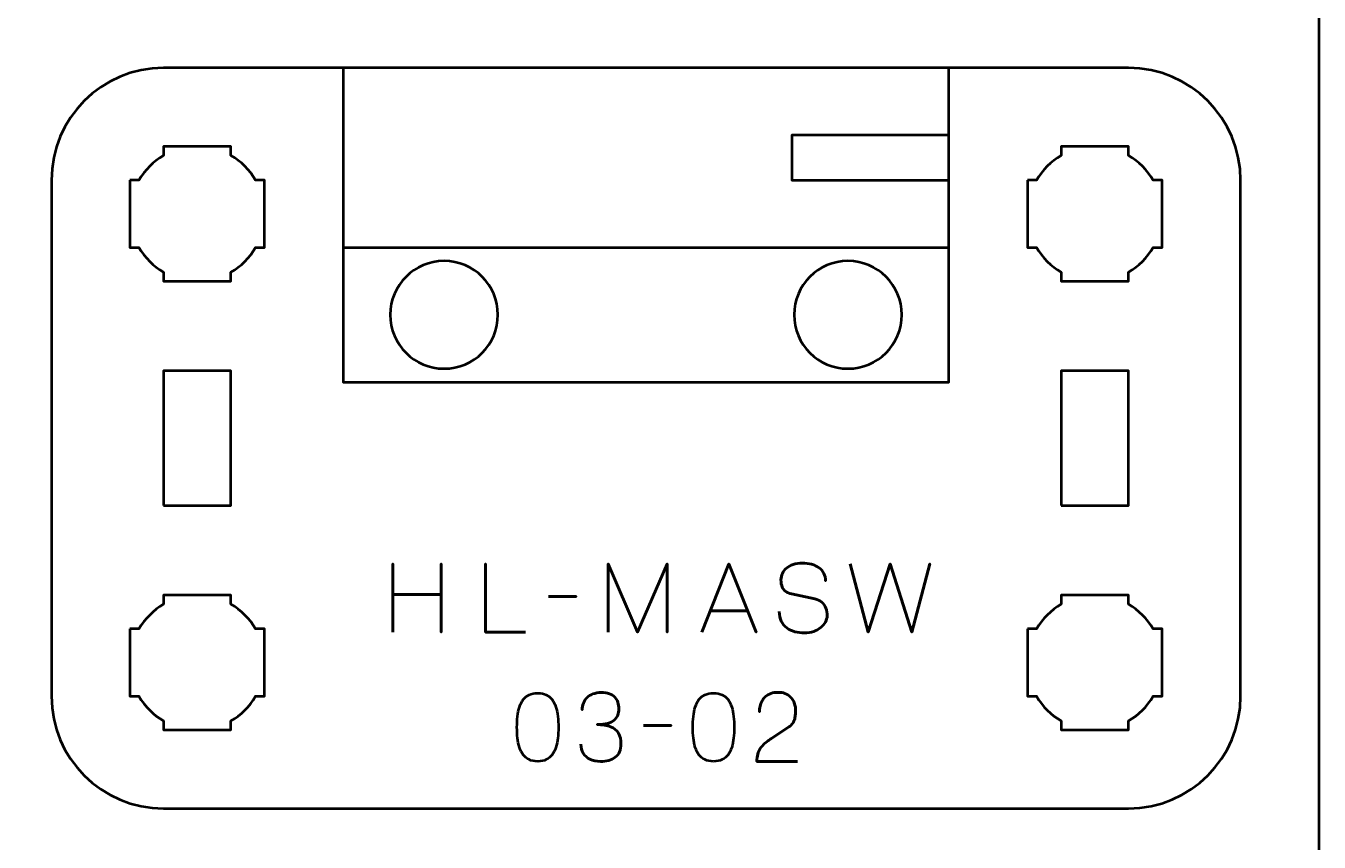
# Model space of a CAD drawing. Header units: centimetres. Extents: x -21 to 0, y -29.7 to 0.
# Drawn here: x -5.76 to 0, y -20.65 to -17.01 of the extents above; entities that cross this region are included whole.
import ezdxf

# ---------------------------------------------------------------- set-up
doc = ezdxf.new("R2010")
doc.units = ezdxf.units.CM
doc.header["$MEASUREMENT"] = 0
doc.layers.add('Layer 1', color=7, linetype='Continuous')

msp = doc.modelspace()

# ---------------------------------------------------------------- linework, layer by layer
at = {"layer": 'Layer 1', "lineweight": 53}
for points in [[(-5.15, -19.15), (-4.85, -19.15), (-4.85, -18.55), (-5.15, -18.55), (-5.15, -19.15)], [(-1.15, -19.15), (-0.85, -19.15), (-0.85, -18.55), (-1.15, -18.55), (-1.15, -19.15)]]:
    msp.add_lwpolyline(points, close=True, dxfattribs=at)
at = {"layer": 'Layer 1', "color": 1, "lineweight": 53}
msp.add_open_spline([(-21.00003, -29.19995), (-21.00003, -29.19995), (-21.00003, -2.89992), (-21.00003, -2.89992), (-21.00003, -2.89992), (-21.00003, -2.81709), (-20.93286, -2.74992), (-20.85003, -2.74992), (-20.85003, -2.74992), (-20.7672, -2.74992), (-20.70003, -2.68275), (-20.70003, -2.59992), (-20.70003, -2.59992), (-20.70003, -2.51709), (-20.7672, -2.44992), (-20.85003, -2.44992), (-20.85003, -2.44992), (-20.93286, -2.44992), (-21.00003, -2.38275), (-21.00003, -2.29992), (-21.00003, -2.29992), (-21.00003, -2.21709), (-20.93286, -2.14992), (-20.85003, -2.14992), (-20.85003, -2.14992), (-20.7672, -2.14992), (-20.70003, -2.08275), (-20.70003, -1.99992), (-20.70003, -1.99992), (-20.70003, -1.91709), (-20.7672, -1.84992), (-20.85003, -1.84992), (-20.85003, -1.84992), (-20.93286, -1.84992), (-21.00003, -1.78275), (-21.00003, -1.69992), (-21.00003, -1.69992), (-21.00003, -1.61709), (-20.93286, -1.54992), (-20.85003, -1.54992), (-20.85003, -1.54992), (-20.7672, -1.54992), (-20.70003, -1.48275), (-20.70003, -1.39992), (-20.70003, -1.39992), (-20.70003, -1.31709), (-20.7672, -1.24992), (-20.85003, -1.24992), (-20.85003, -1.24992), (-20.93286, -1.24992), (-21.00003, -1.18275), (-21.00003, -1.09992), (-21.00003, -1.09992), (-21.00003, -1.09992), (-21.00003, -0.49992), (-21.00003, -0.49992), (-21.00003, -0.49992), (-21.00003, -0.22295), (-20.77694, 0.00004), (-20.49994, 0.00004), (-20.49994, 0.00004), (-20.49994, 0.00004), (-0.50008, 0.00004), (-0.50008, 0.00004), (-0.50008, 0.00004), (-0.22294, 0.00004), (0.00002, -0.22295), (0.00002, -0.49992), (0.00002, -0.49992), (0.00002, -0.49992), (0.00002, -29.19995), (0.00002, -29.19995), (0.00002, -29.19995), (0.00002, -29.47695), (-0.22294, -29.70004), (-0.50008, -29.70004), (-0.50008, -29.70004), (-0.50008, -29.70004), (-20.49994, -29.70004), (-20.49994, -29.70004), (-20.49994, -29.70004), (-20.77694, -29.70004), (-21.00003, -29.47695), (-21.00003, -29.19995)], degree=3, knots=[0, 0, 0, 0, 0.047619, 0.047619, 0.047619, 0.047619, 0.0952381, 0.0952381, 0.0952381, 0.0952381, 0.1428571, 0.1428571, 0.1428571, 0.1428571, 0.1904762, 0.1904762, 0.1904762, 0.1904762, 0.2380952, 0.2380952, 0.2380952, 0.2380952, 0.2857143, 0.2857143, 0.2857143, 0.2857143, 0.3333333, 0.3333333, 0.3333333, 0.3333333, 0.3809524, 0.3809524, 0.3809524, 0.3809524, 0.4285714, 0.4285714, 0.4285714, 0.4285714, 0.4761905, 0.4761905, 0.4761905, 0.4761905, 0.5238095, 0.5238095, 0.5238095, 0.5238095, 0.5714286, 0.5714286, 0.5714286, 0.5714286, 0.6190476, 0.6190476, 0.6190476, 0.6190476, 0.6666667, 0.6666667, 0.6666667, 0.6666667, 0.7142857, 0.7142857, 0.7142857, 0.7142857, 0.7619048, 0.7619048, 0.7619048, 0.7619048, 0.8095238, 0.8095238, 0.8095238, 0.8095238, 0.8571429, 0.8571429, 0.8571429, 0.8571429, 0.9047619, 0.9047619, 0.9047619, 0.9047619, 0.952381, 0.952381, 0.952381, 0.952381, 1, 1, 1, 1], dxfattribs=at)
at = {"layer": 'Layer 1', "color": 3, "lineweight": 53}
msp.add_open_spline([(-5.65, -20), (-5.65, -20), (-5.65, -17.7), (-5.65, -17.7), (-5.65, -17.7), (-5.65, -17.42391), (-5.42609, -17.2), (-5.15, -17.2), (-5.15, -17.2), (-5.15, -17.2), (-0.85, -17.2), (-0.85, -17.2), (-0.85, -17.2), (-0.57391, -17.2), (-0.35, -17.42391), (-0.35, -17.7), (-0.35, -17.7), (-0.35, -17.7), (-0.35, -20), (-0.35, -20), (-0.35, -20), (-0.35, -20.27609), (-0.57391, -20.5), (-0.85, -20.5), (-0.85, -20.5), (-0.85, -20.5), (-5.15, -20.5), (-5.15, -20.5), (-5.15, -20.5), (-5.42609, -20.5), (-5.65, -20.27609), (-5.65, -20)], degree=3, knots=[0, 0, 0, 0, 0.125, 0.125, 0.125, 0.125, 0.25, 0.25, 0.25, 0.25, 0.375, 0.375, 0.375, 0.375, 0.5, 0.5, 0.5, 0.5, 0.625, 0.625, 0.625, 0.625, 0.75, 0.75, 0.75, 0.75, 0.875, 0.875, 0.875, 0.875, 1, 1, 1, 1], dxfattribs=at)
at = {"layer": 'Layer 1', "color": 5, "lineweight": 53}
for points, knots in [([(-1.65, -17.2), (-1.65, -17.2), (-1.65, -18.6), (-1.65, -18.6), (-1.65, -18.6), (-1.65, -18.6), (-4.35, -18.6), (-4.35, -18.6), (-4.35, -18.6), (-4.35, -18.6), (-4.35, -17.2), (-4.35, -17.2), (-4.35, -17.2), (-4.35, -17.2), (-1.65, -17.2), (-1.65, -17.2)], [0, 0, 0, 0, 0.25, 0.25, 0.25, 0.25, 0.5, 0.5, 0.5, 0.5, 0.75, 0.75, 0.75, 0.75, 1, 1, 1, 1]), ([(-1.65, -17.2), (-1.65, -17.2), (-1.65, -18), (-1.65, -18), (-1.65, -18), (-1.65, -18), (-4.35, -18), (-4.35, -18), (-4.35, -18), (-4.35, -18), (-4.35, -17.2), (-4.35, -17.2), (-4.35, -17.2), (-4.35, -17.2), (-1.65, -17.2), (-1.65, -17.2)], [0, 0, 0, 0, 0.25, 0.25, 0.25, 0.25, 0.5, 0.5, 0.5, 0.5, 0.75, 0.75, 0.75, 0.75, 1, 1, 1, 1]), ([(-1.65, -17.5), (-1.65, -17.5), (-1.65, -17.7), (-1.65, -17.7), (-1.65, -17.7), (-1.65, -17.7), (-2.35, -17.7), (-2.35, -17.7), (-2.35, -17.7), (-2.35, -17.7), (-2.35, -17.5), (-2.35, -17.5), (-2.35, -17.5), (-2.35, -17.5), (-1.65, -17.5), (-1.65, -17.5)], [0, 0, 0, 0, 0.25, 0.25, 0.25, 0.25, 0.5, 0.5, 0.5, 0.5, 0.75, 0.75, 0.75, 0.75, 1, 1, 1, 1]), ([(-4.12817, -19.71494), (-4.12817, -19.71494), (-4.12817, -19.54603), (-4.12817, -19.54603), (-4.12817, -19.54603), (-4.12817, -19.54603), (-3.9127, -19.54603), (-3.9127, -19.54603), (-3.9127, -19.54603), (-3.9127, -19.54603), (-3.9127, -19.71494), (-3.9127, -19.71494), (-3.9127, -19.71494), (-3.9127, -19.71494), (-3.9127, -19.41014), (-3.9127, -19.41014), (-3.9127, -19.41014), (-3.9127, -19.41014), (-3.9127, -19.54603), (-3.9127, -19.54603), (-3.9127, -19.54603), (-3.9127, -19.54603), (-4.12817, -19.54603), (-4.12817, -19.54603), (-4.12817, -19.54603), (-4.12817, -19.54603), (-4.12817, -19.41014), (-4.12817, -19.41014), (-4.12817, -19.41014), (-4.12817, -19.41014), (-4.12817, -19.71494), (-4.12817, -19.71494)], [0, 0, 0, 0, 0.125, 0.125, 0.125, 0.125, 0.25, 0.25, 0.25, 0.25, 0.375, 0.375, 0.375, 0.375, 0.5, 0.5, 0.5, 0.5, 0.625, 0.625, 0.625, 0.625, 0.75, 0.75, 0.75, 0.75, 0.875, 0.875, 0.875, 0.875, 1, 1, 1, 1]), ([(-3.53678, -19.71494), (-3.53678, -19.71494), (-3.715, -19.71494), (-3.715, -19.71494), (-3.715, -19.71494), (-3.715, -19.71494), (-3.715, -19.40972), (-3.715, -19.40972), (-3.715, -19.40972), (-3.715, -19.40972), (-3.715, -19.71494), (-3.715, -19.71494), (-3.715, -19.71494), (-3.715, -19.71494), (-3.53678, -19.71494), (-3.53678, -19.71494)], [0, 0, 0, 0, 0.25, 0.25, 0.25, 0.25, 0.5, 0.5, 0.5, 0.5, 0.75, 0.75, 0.75, 0.75, 1, 1, 1, 1]), ([(-3.16891, -19.71494), (-3.16891, -19.71494), (-3.16891, -19.40972), (-3.16891, -19.40972), (-3.16891, -19.40972), (-3.16891, -19.40972), (-3.03768, -19.71494), (-3.03768, -19.71494), (-3.03768, -19.71494), (-3.03768, -19.71494), (-2.90602, -19.40972), (-2.90602, -19.40972), (-2.90602, -19.40972), (-2.90602, -19.40972), (-2.90602, -19.71494), (-2.90602, -19.71494), (-2.90602, -19.71494), (-2.90602, -19.71494), (-2.90602, -19.40972), (-2.90602, -19.40972), (-2.90602, -19.40972), (-2.90602, -19.40972), (-3.03768, -19.71494), (-3.03768, -19.71494), (-3.03768, -19.71494), (-3.03768, -19.71494), (-3.16891, -19.40972), (-3.16891, -19.40972), (-3.16891, -19.40972), (-3.16891, -19.40972), (-3.16891, -19.71494), (-3.16891, -19.71494)], [0, 0, 0, 0, 0.125, 0.125, 0.125, 0.125, 0.25, 0.25, 0.25, 0.25, 0.375, 0.375, 0.375, 0.375, 0.5, 0.5, 0.5, 0.5, 0.625, 0.625, 0.625, 0.625, 0.75, 0.75, 0.75, 0.75, 0.875, 0.875, 0.875, 0.875, 1, 1, 1, 1]), ([(-2.75193, -19.71494), (-2.75193, -19.71494), (-2.63086, -19.40972), (-2.63086, -19.40972), (-2.63086, -19.40972), (-2.63086, -19.40972), (-2.50936, -19.71494), (-2.50936, -19.71494), (-2.50936, -19.71494), (-2.50936, -19.71494), (-2.63086, -19.40972), (-2.63086, -19.40972), (-2.63086, -19.40972), (-2.63086, -19.40972), (-2.75193, -19.71494), (-2.75193, -19.71494)], [0, 0, 0, 0, 0.25, 0.25, 0.25, 0.25, 0.5, 0.5, 0.5, 0.5, 0.75, 0.75, 0.75, 0.75, 1, 1, 1, 1]), ([(-2.40607, -19.62265), (-2.40593, -19.63952), (-2.40297, -19.65398), (-2.39704, -19.66605), (-2.39704, -19.66605), (-2.39118, -19.67804), (-2.383, -19.68785), (-2.3727, -19.69547), (-2.3727, -19.69547), (-2.36233, -19.70302), (-2.3504, -19.70859), (-2.33693, -19.71219), (-2.33693, -19.71219), (-2.32352, -19.71572), (-2.30913, -19.71748), (-2.29389, -19.71748), (-2.29389, -19.71748), (-2.27851, -19.71741), (-2.26468, -19.71515), (-2.25233, -19.71085), (-2.25233, -19.71085), (-2.24005, -19.70654), (-2.22954, -19.70076), (-2.22072, -19.69349), (-2.22072, -19.69349), (-2.21197, -19.68622), (-2.2052, -19.67811), (-2.2004, -19.66908), (-2.2004, -19.66908), (-2.1956, -19.66005), (-2.19306, -19.65081), (-2.19271, -19.64128), (-2.19271, -19.64128), (-2.19229, -19.62879), (-2.19412, -19.61736), (-2.19814, -19.60706), (-2.19814, -19.60706), (-2.20217, -19.59676), (-2.20838, -19.58815), (-2.21677, -19.5811), (-2.21677, -19.5811), (-2.2251, -19.57404), (-2.23561, -19.5691), (-2.24817, -19.56635), (-2.24817, -19.56635), (-2.24817, -19.56635), (-2.35188, -19.54391), (-2.35188, -19.54391), (-2.35188, -19.54391), (-2.36162, -19.54187), (-2.37002, -19.53841), (-2.37693, -19.53361), (-2.37693, -19.53361), (-2.38385, -19.52875), (-2.38921, -19.52204), (-2.39288, -19.51343), (-2.39288, -19.51343), (-2.39655, -19.5049), (-2.39845, -19.49403), (-2.39845, -19.48084), (-2.39845, -19.48084), (-2.39845, -19.47082), (-2.3964, -19.46137), (-2.39224, -19.45248), (-2.39224, -19.45248), (-2.38815, -19.44359), (-2.38208, -19.43575), (-2.37411, -19.42884), (-2.37411, -19.42884), (-2.36614, -19.422), (-2.35626, -19.41663), (-2.34455, -19.41275), (-2.34455, -19.41275), (-2.33276, -19.4088), (-2.31929, -19.40683), (-2.30405, -19.40676), (-2.30405, -19.40676), (-2.28874, -19.40676), (-2.2747, -19.40852), (-2.26186, -19.41205), (-2.26186, -19.41205), (-2.24909, -19.41558), (-2.23801, -19.42066), (-2.2287, -19.42743), (-2.2287, -19.42743), (-2.21938, -19.4342), (-2.21219, -19.44253), (-2.20725, -19.45226), (-2.20725, -19.45226), (-2.20231, -19.46207), (-2.19998, -19.47329), (-2.20033, -19.48592), (-2.20033, -19.48592), (-2.19998, -19.47329), (-2.20231, -19.46207), (-2.20725, -19.45226), (-2.20725, -19.45226), (-2.21219, -19.44253), (-2.21938, -19.4342), (-2.2287, -19.42743), (-2.2287, -19.42743), (-2.23801, -19.42066), (-2.24909, -19.41558), (-2.26186, -19.41205), (-2.26186, -19.41205), (-2.2747, -19.40852), (-2.28874, -19.40676), (-2.30405, -19.40676), (-2.30405, -19.40676), (-2.31929, -19.40683), (-2.33276, -19.4088), (-2.34455, -19.41275), (-2.34455, -19.41275), (-2.35626, -19.41663), (-2.36614, -19.422), (-2.37411, -19.42884), (-2.37411, -19.42884), (-2.38208, -19.43575), (-2.38815, -19.44359), (-2.39224, -19.45248), (-2.39224, -19.45248), (-2.3964, -19.46137), (-2.39845, -19.47082), (-2.39845, -19.48084), (-2.39845, -19.48084), (-2.39845, -19.49403), (-2.39662, -19.5049), (-2.39309, -19.51336), (-2.39309, -19.51336), (-2.38949, -19.5219), (-2.3842, -19.52853), (-2.37728, -19.5334), (-2.37728, -19.5334), (-2.37037, -19.5382), (-2.3619, -19.54173), (-2.35188, -19.54391), (-2.35188, -19.54391), (-2.35188, -19.54391), (-2.24817, -19.56635), (-2.24817, -19.56635), (-2.24817, -19.56635), (-2.23533, -19.5691), (-2.22474, -19.57404), (-2.21642, -19.5811), (-2.21642, -19.5811), (-2.20802, -19.58815), (-2.20188, -19.59676), (-2.19793, -19.60706), (-2.19793, -19.60706), (-2.19405, -19.61736), (-2.19229, -19.62879), (-2.19271, -19.64128), (-2.19271, -19.64128), (-2.19306, -19.65081), (-2.1956, -19.66005), (-2.2004, -19.66908), (-2.2004, -19.66908), (-2.2052, -19.67811), (-2.21197, -19.68622), (-2.22072, -19.69349), (-2.22072, -19.69349), (-2.22954, -19.70076), (-2.24005, -19.70654), (-2.25233, -19.71085), (-2.25233, -19.71085), (-2.26468, -19.71515), (-2.27851, -19.71741), (-2.29389, -19.71748), (-2.29389, -19.71748), (-2.30913, -19.71748), (-2.32352, -19.71572), (-2.33693, -19.71219), (-2.33693, -19.71219), (-2.3504, -19.70859), (-2.36233, -19.70302), (-2.3727, -19.69547), (-2.3727, -19.69547), (-2.383, -19.68785), (-2.39118, -19.67804), (-2.39704, -19.66605), (-2.39704, -19.66605), (-2.40297, -19.65398), (-2.40593, -19.63952), (-2.40607, -19.62265)], [0, 0, 0, 0, 0.0217391, 0.0217391, 0.0217391, 0.0217391, 0.0434783, 0.0434783, 0.0434783, 0.0434783, 0.0652174, 0.0652174, 0.0652174, 0.0652174, 0.0869565, 0.0869565, 0.0869565, 0.0869565, 0.1086957, 0.1086957, 0.1086957, 0.1086957, 0.1304348, 0.1304348, 0.1304348, 0.1304348, 0.1521739, 0.1521739, 0.1521739, 0.1521739, 0.173913, 0.173913, 0.173913, 0.173913, 0.1956522, 0.1956522, 0.1956522, 0.1956522, 0.2173913, 0.2173913, 0.2173913, 0.2173913, 0.2391304, 0.2391304, 0.2391304, 0.2391304, 0.2608696, 0.2608696, 0.2608696, 0.2608696, 0.2826087, 0.2826087, 0.2826087, 0.2826087, 0.3043478, 0.3043478, 0.3043478, 0.3043478, 0.326087, 0.326087, 0.326087, 0.326087, 0.3478261, 0.3478261, 0.3478261, 0.3478261, 0.3695652, 0.3695652, 0.3695652, 0.3695652, 0.3913043, 0.3913043, 0.3913043, 0.3913043, 0.4130435, 0.4130435, 0.4130435, 0.4130435, 0.4347826, 0.4347826, 0.4347826, 0.4347826, 0.4565217, 0.4565217, 0.4565217, 0.4565217, 0.4782609, 0.4782609, 0.4782609, 0.4782609, 0.5, 0.5, 0.5, 0.5, 0.5217391, 0.5217391, 0.5217391, 0.5217391, 0.5434783, 0.5434783, 0.5434783, 0.5434783, 0.5652174, 0.5652174, 0.5652174, 0.5652174, 0.5869565, 0.5869565, 0.5869565, 0.5869565, 0.6086957, 0.6086957, 0.6086957, 0.6086957, 0.6304348, 0.6304348, 0.6304348, 0.6304348, 0.6521739, 0.6521739, 0.6521739, 0.6521739, 0.673913, 0.673913, 0.673913, 0.673913, 0.6956522, 0.6956522, 0.6956522, 0.6956522, 0.7173913, 0.7173913, 0.7173913, 0.7173913, 0.7391304, 0.7391304, 0.7391304, 0.7391304, 0.7608696, 0.7608696, 0.7608696, 0.7608696, 0.7826087, 0.7826087, 0.7826087, 0.7826087, 0.8043478, 0.8043478, 0.8043478, 0.8043478, 0.826087, 0.826087, 0.826087, 0.826087, 0.8478261, 0.8478261, 0.8478261, 0.8478261, 0.8695652, 0.8695652, 0.8695652, 0.8695652, 0.8913043, 0.8913043, 0.8913043, 0.8913043, 0.9130435, 0.9130435, 0.9130435, 0.9130435, 0.9347826, 0.9347826, 0.9347826, 0.9347826, 0.9565217, 0.9565217, 0.9565217, 0.9565217, 0.9782609, 0.9782609, 0.9782609, 0.9782609, 1, 1, 1, 1]), ([(-2.08984, -19.40972), (-2.08984, -19.40972), (-2.00941, -19.71494), (-2.00941, -19.71494), (-2.00941, -19.71494), (-2.00941, -19.71494), (-1.91247, -19.40972), (-1.91247, -19.40972), (-1.91247, -19.40972), (-1.91247, -19.40972), (-1.81552, -19.71494), (-1.81552, -19.71494), (-1.81552, -19.71494), (-1.81552, -19.71494), (-1.73509, -19.40972), (-1.73509, -19.40972), (-1.73509, -19.40972), (-1.73509, -19.40972), (-1.81552, -19.71494), (-1.81552, -19.71494), (-1.81552, -19.71494), (-1.81552, -19.71494), (-1.91247, -19.40972), (-1.91247, -19.40972), (-1.91247, -19.40972), (-1.91247, -19.40972), (-2.00941, -19.71494), (-2.00941, -19.71494), (-2.00941, -19.71494), (-2.00941, -19.71494), (-2.08984, -19.40972), (-2.08984, -19.40972)], [0, 0, 0, 0, 0.125, 0.125, 0.125, 0.125, 0.25, 0.25, 0.25, 0.25, 0.375, 0.375, 0.375, 0.375, 0.5, 0.5, 0.5, 0.5, 0.625, 0.625, 0.625, 0.625, 0.75, 0.75, 0.75, 0.75, 0.875, 0.875, 0.875, 0.875, 1, 1, 1, 1]), ([(-3.43476, -19.55534), (-3.43476, -19.55534), (-3.31157, -19.55534), (-3.31157, -19.55534), (-3.31157, -19.55534), (-3.31157, -19.55534), (-3.43476, -19.55534), (-3.43476, -19.55534)], [0, 0, 0, 0, 0.5, 0.5, 0.5, 0.5, 1, 1, 1, 1]), ([(-2.71383, -19.61884), (-2.71383, -19.61884), (-2.54789, -19.61884), (-2.54789, -19.61884), (-2.54789, -19.61884), (-2.54789, -19.61884), (-2.71383, -19.61884), (-2.71383, -19.61884)], [0, 0, 0, 0, 0.5, 0.5, 0.5, 0.5, 1, 1, 1, 1]), ([(-3.4828, -20.29025), (-3.46799, -20.29018), (-3.45522, -20.28757), (-3.44456, -20.28249), (-3.44456, -20.28249), (-3.43398, -20.27741), (-3.42516, -20.27014), (-3.41811, -20.2609), (-3.41811, -20.2609), (-3.41112, -20.25159), (-3.40562, -20.24058), (-3.40153, -20.22788), (-3.40153, -20.22788), (-3.3975, -20.21518), (-3.39461, -20.20128), (-3.39299, -20.18604), (-3.39299, -20.18604), (-3.39129, -20.1708), (-3.39045, -20.15478), (-3.39052, -20.13785), (-3.39052, -20.13785), (-3.39045, -20.12099), (-3.39129, -20.10497), (-3.39299, -20.0898), (-3.39299, -20.0898), (-3.39461, -20.07463), (-3.3975, -20.06066), (-3.40153, -20.04796), (-3.40153, -20.04796), (-3.40562, -20.03533), (-3.41112, -20.02433), (-3.41811, -20.01494), (-3.41811, -20.01494), (-3.42516, -20.00563), (-3.43398, -19.99836), (-3.44456, -19.99328), (-3.44456, -19.99328), (-3.45522, -19.98813), (-3.46799, -19.98552), (-3.4828, -19.98545), (-3.4828, -19.98545), (-3.49762, -19.98552), (-3.51039, -19.98813), (-3.52105, -19.99328), (-3.52105, -19.99328), (-3.53163, -19.99836), (-3.54045, -20.00563), (-3.5475, -20.01494), (-3.5475, -20.01494), (-3.55449, -20.02433), (-3.55999, -20.03533), (-3.56408, -20.04796), (-3.56408, -20.04796), (-3.56811, -20.06066), (-3.571, -20.07463), (-3.57262, -20.0898), (-3.57262, -20.0898), (-3.57431, -20.10497), (-3.57516, -20.12099), (-3.57509, -20.13785), (-3.57509, -20.13785), (-3.57516, -20.15478), (-3.57431, -20.1708), (-3.57262, -20.18604), (-3.57262, -20.18604), (-3.571, -20.20128), (-3.56811, -20.21518), (-3.56408, -20.22788), (-3.56408, -20.22788), (-3.55999, -20.24058), (-3.55449, -20.25159), (-3.5475, -20.2609), (-3.5475, -20.2609), (-3.54045, -20.27014), (-3.53163, -20.27741), (-3.52105, -20.28249), (-3.52105, -20.28249), (-3.51039, -20.28757), (-3.49762, -20.29018), (-3.4828, -20.29025)], [0, 0, 0, 0, 0.05, 0.05, 0.05, 0.05, 0.1, 0.1, 0.1, 0.1, 0.15, 0.15, 0.15, 0.15, 0.2, 0.2, 0.2, 0.2, 0.25, 0.25, 0.25, 0.25, 0.3, 0.3, 0.3, 0.3, 0.35, 0.35, 0.35, 0.35, 0.4, 0.4, 0.4, 0.4, 0.45, 0.45, 0.45, 0.45, 0.5, 0.5, 0.5, 0.5, 0.55, 0.55, 0.55, 0.55, 0.6, 0.6, 0.6, 0.6, 0.65, 0.65, 0.65, 0.65, 0.7, 0.7, 0.7, 0.7, 0.75, 0.75, 0.75, 0.75, 0.8, 0.8, 0.8, 0.8, 0.85, 0.85, 0.85, 0.85, 0.9, 0.9, 0.9, 0.9, 0.95, 0.95, 0.95, 0.95, 1, 1, 1, 1]), ([(-3.4828, -20.29025), (-3.46799, -20.29018), (-3.45522, -20.28757), (-3.44456, -20.28249), (-3.44456, -20.28249), (-3.43398, -20.27741), (-3.42516, -20.27014), (-3.41811, -20.2609), (-3.41811, -20.2609), (-3.41112, -20.25159), (-3.40562, -20.24058), (-3.40153, -20.22788), (-3.40153, -20.22788), (-3.3975, -20.21518), (-3.39461, -20.20128), (-3.39299, -20.18604), (-3.39299, -20.18604), (-3.39129, -20.1708), (-3.39045, -20.15478), (-3.39052, -20.13785), (-3.39052, -20.13785), (-3.39045, -20.12099), (-3.39129, -20.10497), (-3.39299, -20.0898), (-3.39299, -20.0898), (-3.39461, -20.07463), (-3.3975, -20.06066), (-3.40153, -20.04796), (-3.40153, -20.04796), (-3.40562, -20.03533), (-3.41112, -20.02433), (-3.41811, -20.01494), (-3.41811, -20.01494), (-3.42516, -20.00563), (-3.43398, -19.99836), (-3.44456, -19.99328), (-3.44456, -19.99328), (-3.45522, -19.98813), (-3.46799, -19.98552), (-3.4828, -19.98545), (-3.4828, -19.98545), (-3.49762, -19.98552), (-3.51039, -19.98813), (-3.52105, -19.99328), (-3.52105, -19.99328), (-3.53163, -19.99836), (-3.54045, -20.00563), (-3.5475, -20.01494), (-3.5475, -20.01494), (-3.55449, -20.02433), (-3.55999, -20.03533), (-3.56408, -20.04796), (-3.56408, -20.04796), (-3.56811, -20.06066), (-3.571, -20.07463), (-3.57262, -20.0898), (-3.57262, -20.0898), (-3.57431, -20.10497), (-3.57516, -20.12099), (-3.57509, -20.13785), (-3.57509, -20.13785), (-3.57516, -20.15478), (-3.57431, -20.1708), (-3.57262, -20.18604), (-3.57262, -20.18604), (-3.571, -20.20128), (-3.56811, -20.21518), (-3.56408, -20.22788), (-3.56408, -20.22788), (-3.55999, -20.24058), (-3.55449, -20.25159), (-3.5475, -20.2609), (-3.5475, -20.2609), (-3.54045, -20.27014), (-3.53163, -20.27741), (-3.52105, -20.28249), (-3.52105, -20.28249), (-3.51039, -20.28757), (-3.49762, -20.29018), (-3.4828, -20.29025)], [0, 0, 0, 0, 0.05, 0.05, 0.05, 0.05, 0.1, 0.1, 0.1, 0.1, 0.15, 0.15, 0.15, 0.15, 0.2, 0.2, 0.2, 0.2, 0.25, 0.25, 0.25, 0.25, 0.3, 0.3, 0.3, 0.3, 0.35, 0.35, 0.35, 0.35, 0.4, 0.4, 0.4, 0.4, 0.45, 0.45, 0.45, 0.45, 0.5, 0.5, 0.5, 0.5, 0.55, 0.55, 0.55, 0.55, 0.6, 0.6, 0.6, 0.6, 0.65, 0.65, 0.65, 0.65, 0.7, 0.7, 0.7, 0.7, 0.75, 0.75, 0.75, 0.75, 0.8, 0.8, 0.8, 0.8, 0.85, 0.85, 0.85, 0.85, 0.9, 0.9, 0.9, 0.9, 0.95, 0.95, 0.95, 0.95, 1, 1, 1, 1]), ([(-3.29019, -20.21363), (-3.29012, -20.22887), (-3.28659, -20.24213), (-3.27961, -20.25363), (-3.27961, -20.25363), (-3.27262, -20.26506), (-3.26267, -20.27402), (-3.24969, -20.28044), (-3.24969, -20.28044), (-3.23671, -20.28686), (-3.22112, -20.29011), (-3.20298, -20.29025), (-3.20298, -20.29025), (-3.18937, -20.29025), (-3.17702, -20.28884), (-3.1658, -20.28588), (-3.1658, -20.28588), (-3.15465, -20.28291), (-3.14506, -20.27833), (-3.13694, -20.27205), (-3.13694, -20.27205), (-3.12883, -20.26577), (-3.12262, -20.25765), (-3.11818, -20.24778), (-3.11818, -20.24778), (-3.1138, -20.23783), (-3.11162, -20.2259), (-3.11155, -20.21193), (-3.11155, -20.21193), (-3.11147, -20.19331), (-3.11528, -20.17757), (-3.12283, -20.1648), (-3.12283, -20.1648), (-3.13038, -20.15203), (-3.1421, -20.14244), (-3.15783, -20.13588), (-3.15783, -20.13588), (-3.17356, -20.12931), (-3.19374, -20.126), (-3.21822, -20.126), (-3.21822, -20.126), (-3.19995, -20.12607), (-3.18464, -20.12438), (-3.17215, -20.12092), (-3.17215, -20.12092), (-3.15973, -20.11746), (-3.14979, -20.11259), (-3.14231, -20.10624), (-3.14231, -20.10624), (-3.13483, -20.09996), (-3.1294, -20.09248), (-3.12615, -20.08388), (-3.12615, -20.08388), (-3.12283, -20.07534), (-3.12121, -20.06596), (-3.12128, -20.05573), (-3.12128, -20.05573), (-3.12121, -20.04549), (-3.12262, -20.03604), (-3.12544, -20.02729), (-3.12544, -20.02729), (-3.1282, -20.01854), (-3.13271, -20.01085), (-3.13885, -20.00429), (-3.13885, -20.00429), (-3.14499, -19.99773), (-3.1531, -19.99258), (-3.16305, -19.98891), (-3.16305, -19.98891), (-3.17307, -19.98524), (-3.18528, -19.98341), (-3.1996, -19.98334), (-3.1996, -19.98334), (-3.21385, -19.98341), (-3.22634, -19.98552), (-3.23692, -19.98962), (-3.23692, -19.98962), (-3.24758, -19.99371), (-3.25632, -19.99928), (-3.26338, -20.00641), (-3.26338, -20.00641), (-3.27036, -20.01353), (-3.27559, -20.02165), (-3.27904, -20.03082), (-3.27904, -20.03082), (-3.28257, -20.03999), (-3.28426, -20.04973), (-3.28426, -20.05996), (-3.28426, -20.05996), (-3.28426, -20.04973), (-3.28257, -20.03999), (-3.27904, -20.03082), (-3.27904, -20.03082), (-3.27559, -20.02165), (-3.27036, -20.01353), (-3.26338, -20.00641), (-3.26338, -20.00641), (-3.25632, -19.99928), (-3.24758, -19.99371), (-3.23692, -19.98962), (-3.23692, -19.98962), (-3.22634, -19.98552), (-3.21385, -19.98341), (-3.1996, -19.98334), (-3.1996, -19.98334), (-3.18528, -19.98341), (-3.17307, -19.98524), (-3.16305, -19.98891), (-3.16305, -19.98891), (-3.1531, -19.99258), (-3.14499, -19.99773), (-3.13885, -20.00429), (-3.13885, -20.00429), (-3.13271, -20.01085), (-3.1282, -20.01854), (-3.12544, -20.02729), (-3.12544, -20.02729), (-3.12262, -20.03604), (-3.12121, -20.04549), (-3.12128, -20.05573), (-3.12128, -20.05573), (-3.12121, -20.06596), (-3.12283, -20.07534), (-3.12615, -20.08388), (-3.12615, -20.08388), (-3.1294, -20.09248), (-3.13483, -20.09996), (-3.14231, -20.10624), (-3.14231, -20.10624), (-3.14979, -20.11259), (-3.15973, -20.11746), (-3.17215, -20.12092), (-3.17215, -20.12092), (-3.18464, -20.12438), (-3.19995, -20.12607), (-3.21822, -20.126), (-3.21822, -20.126), (-3.19374, -20.126), (-3.17356, -20.12931), (-3.15783, -20.13588), (-3.15783, -20.13588), (-3.1421, -20.14244), (-3.13038, -20.15203), (-3.12283, -20.1648), (-3.12283, -20.1648), (-3.11528, -20.17757), (-3.11147, -20.19331), (-3.11155, -20.21193), (-3.11155, -20.21193), (-3.11162, -20.2259), (-3.1138, -20.23783), (-3.11818, -20.24778), (-3.11818, -20.24778), (-3.12262, -20.25765), (-3.12883, -20.26577), (-3.13694, -20.27205), (-3.13694, -20.27205), (-3.14506, -20.27833), (-3.15465, -20.28291), (-3.1658, -20.28588), (-3.1658, -20.28588), (-3.17702, -20.28884), (-3.18937, -20.29025), (-3.20298, -20.29025), (-3.20298, -20.29025), (-3.22112, -20.29011), (-3.23671, -20.28686), (-3.24969, -20.28044), (-3.24969, -20.28044), (-3.26267, -20.27402), (-3.27262, -20.26506), (-3.27961, -20.25363), (-3.27961, -20.25363), (-3.28659, -20.24213), (-3.29012, -20.22887), (-3.29019, -20.21363)], [0, 0, 0, 0, 0.0227273, 0.0227273, 0.0227273, 0.0227273, 0.0454545, 0.0454545, 0.0454545, 0.0454545, 0.0681818, 0.0681818, 0.0681818, 0.0681818, 0.0909091, 0.0909091, 0.0909091, 0.0909091, 0.1136364, 0.1136364, 0.1136364, 0.1136364, 0.1363636, 0.1363636, 0.1363636, 0.1363636, 0.1590909, 0.1590909, 0.1590909, 0.1590909, 0.1818182, 0.1818182, 0.1818182, 0.1818182, 0.2045455, 0.2045455, 0.2045455, 0.2045455, 0.2272727, 0.2272727, 0.2272727, 0.2272727, 0.25, 0.25, 0.25, 0.25, 0.2727273, 0.2727273, 0.2727273, 0.2727273, 0.2954545, 0.2954545, 0.2954545, 0.2954545, 0.3181818, 0.3181818, 0.3181818, 0.3181818, 0.3409091, 0.3409091, 0.3409091, 0.3409091, 0.3636364, 0.3636364, 0.3636364, 0.3636364, 0.3863636, 0.3863636, 0.3863636, 0.3863636, 0.4090909, 0.4090909, 0.4090909, 0.4090909, 0.4318182, 0.4318182, 0.4318182, 0.4318182, 0.4545455, 0.4545455, 0.4545455, 0.4545455, 0.4772727, 0.4772727, 0.4772727, 0.4772727, 0.5, 0.5, 0.5, 0.5, 0.5227273, 0.5227273, 0.5227273, 0.5227273, 0.5454545, 0.5454545, 0.5454545, 0.5454545, 0.5681818, 0.5681818, 0.5681818, 0.5681818, 0.5909091, 0.5909091, 0.5909091, 0.5909091, 0.6136364, 0.6136364, 0.6136364, 0.6136364, 0.6363636, 0.6363636, 0.6363636, 0.6363636, 0.6590909, 0.6590909, 0.6590909, 0.6590909, 0.6818182, 0.6818182, 0.6818182, 0.6818182, 0.7045455, 0.7045455, 0.7045455, 0.7045455, 0.7272727, 0.7272727, 0.7272727, 0.7272727, 0.75, 0.75, 0.75, 0.75, 0.7727273, 0.7727273, 0.7727273, 0.7727273, 0.7954545, 0.7954545, 0.7954545, 0.7954545, 0.8181818, 0.8181818, 0.8181818, 0.8181818, 0.8409091, 0.8409091, 0.8409091, 0.8409091, 0.8636364, 0.8636364, 0.8636364, 0.8636364, 0.8863636, 0.8863636, 0.8863636, 0.8863636, 0.9090909, 0.9090909, 0.9090909, 0.9090909, 0.9318182, 0.9318182, 0.9318182, 0.9318182, 0.9545455, 0.9545455, 0.9545455, 0.9545455, 0.9772727, 0.9772727, 0.9772727, 0.9772727, 1, 1, 1, 1]), ([(-2.69922, -20.29025), (-2.68441, -20.29018), (-2.67164, -20.28757), (-2.66098, -20.28249), (-2.66098, -20.28249), (-2.6504, -20.27741), (-2.64158, -20.27014), (-2.63453, -20.2609), (-2.63453, -20.2609), (-2.62754, -20.25159), (-2.62204, -20.24058), (-2.61795, -20.22788), (-2.61795, -20.22788), (-2.61392, -20.21518), (-2.61103, -20.20128), (-2.60941, -20.18604), (-2.60941, -20.18604), (-2.60771, -20.1708), (-2.60687, -20.15478), (-2.60694, -20.13785), (-2.60694, -20.13785), (-2.60687, -20.12099), (-2.60771, -20.10497), (-2.60941, -20.0898), (-2.60941, -20.0898), (-2.61103, -20.07463), (-2.61392, -20.06066), (-2.61795, -20.04796), (-2.61795, -20.04796), (-2.62204, -20.03533), (-2.62754, -20.02433), (-2.63453, -20.01494), (-2.63453, -20.01494), (-2.64158, -20.00563), (-2.6504, -19.99836), (-2.66098, -19.99328), (-2.66098, -19.99328), (-2.67164, -19.98813), (-2.68441, -19.98552), (-2.69922, -19.98545), (-2.69922, -19.98545), (-2.71404, -19.98552), (-2.72681, -19.98813), (-2.73747, -19.99328), (-2.73747, -19.99328), (-2.74805, -19.99836), (-2.75687, -20.00563), (-2.76392, -20.01494), (-2.76392, -20.01494), (-2.77091, -20.02433), (-2.77641, -20.03533), (-2.7805, -20.04796), (-2.7805, -20.04796), (-2.78453, -20.06066), (-2.78742, -20.07463), (-2.78904, -20.0898), (-2.78904, -20.0898), (-2.79073, -20.10497), (-2.79158, -20.12099), (-2.79151, -20.13785), (-2.79151, -20.13785), (-2.79158, -20.15478), (-2.79073, -20.1708), (-2.78904, -20.18604), (-2.78904, -20.18604), (-2.78742, -20.20128), (-2.78453, -20.21518), (-2.7805, -20.22788), (-2.7805, -20.22788), (-2.77641, -20.24058), (-2.77091, -20.25159), (-2.76392, -20.2609), (-2.76392, -20.2609), (-2.75687, -20.27014), (-2.74805, -20.27741), (-2.73747, -20.28249), (-2.73747, -20.28249), (-2.72681, -20.28757), (-2.71404, -20.29018), (-2.69922, -20.29025)], [0, 0, 0, 0, 0.05, 0.05, 0.05, 0.05, 0.1, 0.1, 0.1, 0.1, 0.15, 0.15, 0.15, 0.15, 0.2, 0.2, 0.2, 0.2, 0.25, 0.25, 0.25, 0.25, 0.3, 0.3, 0.3, 0.3, 0.35, 0.35, 0.35, 0.35, 0.4, 0.4, 0.4, 0.4, 0.45, 0.45, 0.45, 0.45, 0.5, 0.5, 0.5, 0.5, 0.55, 0.55, 0.55, 0.55, 0.6, 0.6, 0.6, 0.6, 0.65, 0.65, 0.65, 0.65, 0.7, 0.7, 0.7, 0.7, 0.75, 0.75, 0.75, 0.75, 0.8, 0.8, 0.8, 0.8, 0.85, 0.85, 0.85, 0.85, 0.9, 0.9, 0.9, 0.9, 0.95, 0.95, 0.95, 0.95, 1, 1, 1, 1]), ([(-2.69922, -20.29025), (-2.68441, -20.29018), (-2.67164, -20.28757), (-2.66098, -20.28249), (-2.66098, -20.28249), (-2.6504, -20.27741), (-2.64158, -20.27014), (-2.63453, -20.2609), (-2.63453, -20.2609), (-2.62754, -20.25159), (-2.62204, -20.24058), (-2.61795, -20.22788), (-2.61795, -20.22788), (-2.61392, -20.21518), (-2.61103, -20.20128), (-2.60941, -20.18604), (-2.60941, -20.18604), (-2.60771, -20.1708), (-2.60687, -20.15478), (-2.60694, -20.13785), (-2.60694, -20.13785), (-2.60687, -20.12099), (-2.60771, -20.10497), (-2.60941, -20.0898), (-2.60941, -20.0898), (-2.61103, -20.07463), (-2.61392, -20.06066), (-2.61795, -20.04796), (-2.61795, -20.04796), (-2.62204, -20.03533), (-2.62754, -20.02433), (-2.63453, -20.01494), (-2.63453, -20.01494), (-2.64158, -20.00563), (-2.6504, -19.99836), (-2.66098, -19.99328), (-2.66098, -19.99328), (-2.67164, -19.98813), (-2.68441, -19.98552), (-2.69922, -19.98545), (-2.69922, -19.98545), (-2.71404, -19.98552), (-2.72681, -19.98813), (-2.73747, -19.99328), (-2.73747, -19.99328), (-2.74805, -19.99836), (-2.75687, -20.00563), (-2.76392, -20.01494), (-2.76392, -20.01494), (-2.77091, -20.02433), (-2.77641, -20.03533), (-2.7805, -20.04796), (-2.7805, -20.04796), (-2.78453, -20.06066), (-2.78742, -20.07463), (-2.78904, -20.0898), (-2.78904, -20.0898), (-2.79073, -20.10497), (-2.79158, -20.12099), (-2.79151, -20.13785), (-2.79151, -20.13785), (-2.79158, -20.15478), (-2.79073, -20.1708), (-2.78904, -20.18604), (-2.78904, -20.18604), (-2.78742, -20.20128), (-2.78453, -20.21518), (-2.7805, -20.22788), (-2.7805, -20.22788), (-2.77641, -20.24058), (-2.77091, -20.25159), (-2.76392, -20.2609), (-2.76392, -20.2609), (-2.75687, -20.27014), (-2.74805, -20.27741), (-2.73747, -20.28249), (-2.73747, -20.28249), (-2.72681, -20.28757), (-2.71404, -20.29018), (-2.69922, -20.29025)], [0, 0, 0, 0, 0.05, 0.05, 0.05, 0.05, 0.1, 0.1, 0.1, 0.1, 0.15, 0.15, 0.15, 0.15, 0.2, 0.2, 0.2, 0.2, 0.25, 0.25, 0.25, 0.25, 0.3, 0.3, 0.3, 0.3, 0.35, 0.35, 0.35, 0.35, 0.4, 0.4, 0.4, 0.4, 0.45, 0.45, 0.45, 0.45, 0.5, 0.5, 0.5, 0.5, 0.55, 0.55, 0.55, 0.55, 0.6, 0.6, 0.6, 0.6, 0.65, 0.65, 0.65, 0.65, 0.7, 0.7, 0.7, 0.7, 0.75, 0.75, 0.75, 0.75, 0.8, 0.8, 0.8, 0.8, 0.85, 0.85, 0.85, 0.85, 0.9, 0.9, 0.9, 0.9, 0.95, 0.95, 0.95, 0.95, 1, 1, 1, 1]), ([(-2.325, -20.29025), (-2.325, -20.29025), (-2.50661, -20.29025), (-2.50661, -20.29025), (-2.50661, -20.29025), (-2.50626, -20.27797), (-2.50471, -20.26711), (-2.50209, -20.25779), (-2.50209, -20.25779), (-2.49941, -20.24848), (-2.49582, -20.2403), (-2.49137, -20.23324), (-2.49137, -20.23324), (-2.48685, -20.22619), (-2.4817, -20.21991), (-2.47585, -20.2144), (-2.47585, -20.2144), (-2.46999, -20.20883), (-2.46371, -20.20375), (-2.45694, -20.19895), (-2.45694, -20.19895), (-2.45017, -20.19422), (-2.44318, -20.1895), (-2.43591, -20.18484), (-2.43591, -20.18484), (-2.43591, -20.18484), (-2.36352, -20.13658), (-2.36352, -20.13658), (-2.36352, -20.13658), (-2.35612, -20.13136), (-2.35033, -20.12565), (-2.34624, -20.11951), (-2.34624, -20.11951), (-2.34208, -20.11337), (-2.33918, -20.10688), (-2.33742, -20.10003), (-2.33742, -20.10003), (-2.33573, -20.09326), (-2.33467, -20.08628), (-2.33432, -20.07922), (-2.33432, -20.07922), (-2.33396, -20.07209), (-2.33382, -20.06497), (-2.33389, -20.05784), (-2.33389, -20.05784), (-2.33389, -20.05199), (-2.33467, -20.04571), (-2.33622, -20.03893), (-2.33622, -20.03893), (-2.33784, -20.03223), (-2.34038, -20.02553), (-2.34398, -20.0189), (-2.34398, -20.0189), (-2.34758, -20.01226), (-2.35238, -20.0062), (-2.35837, -20.00069), (-2.35837, -20.00069), (-2.36437, -19.99526), (-2.37178, -19.99089), (-2.3806, -19.98757), (-2.3806, -19.98757), (-2.38942, -19.98425), (-2.39979, -19.98256), (-2.41178, -19.98249), (-2.41178, -19.98249), (-2.42385, -19.98256), (-2.4345, -19.98425), (-2.44368, -19.9875), (-2.44368, -19.9875), (-2.45285, -19.99074), (-2.46068, -19.99526), (-2.46717, -20.00097), (-2.46717, -20.00097), (-2.47366, -20.00669), (-2.47888, -20.01332), (-2.48297, -20.02073), (-2.48297, -20.02073), (-2.48707, -20.02814), (-2.49003, -20.03604), (-2.49193, -20.04437), (-2.49193, -20.04437), (-2.49384, -20.05269), (-2.49476, -20.06116), (-2.49476, -20.0697), (-2.49476, -20.0697), (-2.49476, -20.06116), (-2.49384, -20.05269), (-2.49193, -20.04437), (-2.49193, -20.04437), (-2.49003, -20.03604), (-2.48707, -20.02814), (-2.48297, -20.02073), (-2.48297, -20.02073), (-2.47888, -20.01332), (-2.47366, -20.00669), (-2.46717, -20.00097), (-2.46717, -20.00097), (-2.46068, -19.99526), (-2.45285, -19.99074), (-2.44368, -19.9875), (-2.44368, -19.9875), (-2.4345, -19.98425), (-2.42385, -19.98256), (-2.41178, -19.98249), (-2.41178, -19.98249), (-2.39979, -19.98256), (-2.38942, -19.98425), (-2.3806, -19.98757), (-2.3806, -19.98757), (-2.37178, -19.99089), (-2.36437, -19.99526), (-2.35837, -20.00069), (-2.35837, -20.00069), (-2.35238, -20.0062), (-2.34758, -20.01226), (-2.34398, -20.0189), (-2.34398, -20.0189), (-2.34038, -20.02553), (-2.33784, -20.03223), (-2.33622, -20.03893), (-2.33622, -20.03893), (-2.33467, -20.04571), (-2.33389, -20.05199), (-2.33389, -20.05784), (-2.33389, -20.05784), (-2.33382, -20.06497), (-2.33396, -20.07209), (-2.33432, -20.07922), (-2.33432, -20.07922), (-2.33467, -20.08628), (-2.33573, -20.09326), (-2.33742, -20.10003), (-2.33742, -20.10003), (-2.33918, -20.10688), (-2.34208, -20.11337), (-2.34624, -20.11951), (-2.34624, -20.11951), (-2.35033, -20.12565), (-2.35612, -20.13136), (-2.36352, -20.13658), (-2.36352, -20.13658), (-2.36352, -20.13658), (-2.43591, -20.18484), (-2.43591, -20.18484), (-2.43591, -20.18484), (-2.44318, -20.1895), (-2.45017, -20.19422), (-2.45694, -20.19895), (-2.45694, -20.19895), (-2.46371, -20.20375), (-2.46999, -20.20883), (-2.47585, -20.2144), (-2.47585, -20.2144), (-2.4817, -20.21991), (-2.48685, -20.22619), (-2.49137, -20.23324), (-2.49137, -20.23324), (-2.49582, -20.2403), (-2.49941, -20.24848), (-2.50209, -20.25779), (-2.50209, -20.25779), (-2.50471, -20.26711), (-2.50626, -20.27797), (-2.50661, -20.29025), (-2.50661, -20.29025), (-2.50661, -20.29025), (-2.325, -20.29025), (-2.325, -20.29025)], [0, 0, 0, 0, 0.0238095, 0.0238095, 0.0238095, 0.0238095, 0.047619, 0.047619, 0.047619, 0.047619, 0.0714286, 0.0714286, 0.0714286, 0.0714286, 0.0952381, 0.0952381, 0.0952381, 0.0952381, 0.1190476, 0.1190476, 0.1190476, 0.1190476, 0.1428571, 0.1428571, 0.1428571, 0.1428571, 0.1666667, 0.1666667, 0.1666667, 0.1666667, 0.1904762, 0.1904762, 0.1904762, 0.1904762, 0.2142857, 0.2142857, 0.2142857, 0.2142857, 0.2380952, 0.2380952, 0.2380952, 0.2380952, 0.2619048, 0.2619048, 0.2619048, 0.2619048, 0.2857143, 0.2857143, 0.2857143, 0.2857143, 0.3095238, 0.3095238, 0.3095238, 0.3095238, 0.3333333, 0.3333333, 0.3333333, 0.3333333, 0.3571429, 0.3571429, 0.3571429, 0.3571429, 0.3809524, 0.3809524, 0.3809524, 0.3809524, 0.4047619, 0.4047619, 0.4047619, 0.4047619, 0.4285714, 0.4285714, 0.4285714, 0.4285714, 0.452381, 0.452381, 0.452381, 0.452381, 0.4761905, 0.4761905, 0.4761905, 0.4761905, 0.5, 0.5, 0.5, 0.5, 0.5238095, 0.5238095, 0.5238095, 0.5238095, 0.547619, 0.547619, 0.547619, 0.547619, 0.5714286, 0.5714286, 0.5714286, 0.5714286, 0.5952381, 0.5952381, 0.5952381, 0.5952381, 0.6190476, 0.6190476, 0.6190476, 0.6190476, 0.6428571, 0.6428571, 0.6428571, 0.6428571, 0.6666667, 0.6666667, 0.6666667, 0.6666667, 0.6904762, 0.6904762, 0.6904762, 0.6904762, 0.7142857, 0.7142857, 0.7142857, 0.7142857, 0.7380952, 0.7380952, 0.7380952, 0.7380952, 0.7619048, 0.7619048, 0.7619048, 0.7619048, 0.7857143, 0.7857143, 0.7857143, 0.7857143, 0.8095238, 0.8095238, 0.8095238, 0.8095238, 0.8333333, 0.8333333, 0.8333333, 0.8333333, 0.8571429, 0.8571429, 0.8571429, 0.8571429, 0.8809524, 0.8809524, 0.8809524, 0.8809524, 0.9047619, 0.9047619, 0.9047619, 0.9047619, 0.9285714, 0.9285714, 0.9285714, 0.9285714, 0.952381, 0.952381, 0.952381, 0.952381, 0.9761905, 0.9761905, 0.9761905, 0.9761905, 1, 1, 1, 1]), ([(-3.01164, -20.13065), (-3.01164, -20.13065), (-2.88845, -20.13065), (-2.88845, -20.13065), (-2.88845, -20.13065), (-2.88845, -20.13065), (-3.01164, -20.13065), (-3.01164, -20.13065)], [0, 0, 0, 0, 0.5, 0.5, 0.5, 0.5, 1, 1, 1, 1])]:
    msp.add_open_spline(points, degree=3, knots=knots, dxfattribs=at)
at = {"layer": 'Layer 1', "lineweight": 53}
for points, knots in [([(-5.3, -17.7), (-5.3, -17.7), (-5.25985, -17.7), (-5.25985, -17.7), (-5.25985, -17.7), (-5.2335, -17.65447), (-5.19553, -17.6165), (-5.15, -17.59015), (-5.15, -17.59015), (-5.15, -17.59015), (-5.15, -17.55), (-5.15, -17.55), (-5.15, -17.55), (-5.15, -17.55), (-5, -17.55), (-5, -17.55), (-5, -17.55), (-5, -17.55), (-4.85, -17.55), (-4.85, -17.55), (-4.85, -17.55), (-4.85, -17.55), (-4.85, -17.59015), (-4.85, -17.59015), (-4.85, -17.59015), (-4.80447, -17.6165), (-4.7665, -17.65447), (-4.74015, -17.7), (-4.74015, -17.7), (-4.74015, -17.7), (-4.7, -17.7), (-4.7, -17.7), (-4.7, -17.7), (-4.7, -17.7), (-4.7, -17.85), (-4.7, -17.85), (-4.7, -17.85), (-4.7, -17.85), (-4.7, -18), (-4.7, -18), (-4.7, -18), (-4.7, -18), (-4.74015, -18), (-4.74015, -18), (-4.74015, -18), (-4.7665, -18.04553), (-4.80447, -18.0835), (-4.85, -18.10985), (-4.85, -18.10985), (-4.85, -18.10985), (-4.85, -18.15), (-4.85, -18.15), (-4.85, -18.15), (-4.85, -18.15), (-5, -18.15), (-5, -18.15), (-5, -18.15), (-5, -18.15), (-5.15, -18.15), (-5.15, -18.15), (-5.15, -18.15), (-5.15, -18.15), (-5.15, -18.10985), (-5.15, -18.10985), (-5.15, -18.10985), (-5.19553, -18.0835), (-5.2335, -18.04553), (-5.25985, -18), (-5.25985, -18), (-5.25985, -18), (-5.3, -18), (-5.3, -18), (-5.3, -18), (-5.3, -18), (-5.3, -17.85), (-5.3, -17.85), (-5.3, -17.85), (-5.3, -17.85), (-5.3, -17.7), (-5.3, -17.7)], [0, 0, 0, 0, 0.05, 0.05, 0.05, 0.05, 0.1, 0.1, 0.1, 0.1, 0.15, 0.15, 0.15, 0.15, 0.2, 0.2, 0.2, 0.2, 0.25, 0.25, 0.25, 0.25, 0.3, 0.3, 0.3, 0.3, 0.35, 0.35, 0.35, 0.35, 0.4, 0.4, 0.4, 0.4, 0.45, 0.45, 0.45, 0.45, 0.5, 0.5, 0.5, 0.5, 0.55, 0.55, 0.55, 0.55, 0.6, 0.6, 0.6, 0.6, 0.65, 0.65, 0.65, 0.65, 0.7, 0.7, 0.7, 0.7, 0.75, 0.75, 0.75, 0.75, 0.8, 0.8, 0.8, 0.8, 0.85, 0.85, 0.85, 0.85, 0.9, 0.9, 0.9, 0.9, 0.95, 0.95, 0.95, 0.95, 1, 1, 1, 1]), ([(-1.3, -17.7), (-1.3, -17.7), (-1.25985, -17.7), (-1.25985, -17.7), (-1.25985, -17.7), (-1.2335, -17.65447), (-1.19553, -17.6165), (-1.15, -17.59015), (-1.15, -17.59015), (-1.15, -17.59015), (-1.15, -17.55), (-1.15, -17.55), (-1.15, -17.55), (-1.15, -17.55), (-1, -17.55), (-1, -17.55), (-1, -17.55), (-1, -17.55), (-0.85, -17.55), (-0.85, -17.55), (-0.85, -17.55), (-0.85, -17.55), (-0.85, -17.59015), (-0.85, -17.59015), (-0.85, -17.59015), (-0.80447, -17.6165), (-0.7665, -17.65447), (-0.74015, -17.7), (-0.74015, -17.7), (-0.74015, -17.7), (-0.7, -17.7), (-0.7, -17.7), (-0.7, -17.7), (-0.7, -17.7), (-0.7, -17.85), (-0.7, -17.85), (-0.7, -17.85), (-0.7, -17.85), (-0.7, -18), (-0.7, -18), (-0.7, -18), (-0.7, -18), (-0.74015, -18), (-0.74015, -18), (-0.74015, -18), (-0.7665, -18.04553), (-0.80447, -18.0835), (-0.85, -18.10985), (-0.85, -18.10985), (-0.85, -18.10985), (-0.85, -18.15), (-0.85, -18.15), (-0.85, -18.15), (-0.85, -18.15), (-1, -18.15), (-1, -18.15), (-1, -18.15), (-1, -18.15), (-1.15, -18.15), (-1.15, -18.15), (-1.15, -18.15), (-1.15, -18.15), (-1.15, -18.10985), (-1.15, -18.10985), (-1.15, -18.10985), (-1.19553, -18.0835), (-1.2335, -18.04553), (-1.25985, -18), (-1.25985, -18), (-1.25985, -18), (-1.3, -18), (-1.3, -18), (-1.3, -18), (-1.3, -18), (-1.3, -17.85), (-1.3, -17.85), (-1.3, -17.85), (-1.3, -17.85), (-1.3, -17.7), (-1.3, -17.7)], [0, 0, 0, 0, 0.05, 0.05, 0.05, 0.05, 0.1, 0.1, 0.1, 0.1, 0.15, 0.15, 0.15, 0.15, 0.2, 0.2, 0.2, 0.2, 0.25, 0.25, 0.25, 0.25, 0.3, 0.3, 0.3, 0.3, 0.35, 0.35, 0.35, 0.35, 0.4, 0.4, 0.4, 0.4, 0.45, 0.45, 0.45, 0.45, 0.5, 0.5, 0.5, 0.5, 0.55, 0.55, 0.55, 0.55, 0.6, 0.6, 0.6, 0.6, 0.65, 0.65, 0.65, 0.65, 0.7, 0.7, 0.7, 0.7, 0.75, 0.75, 0.75, 0.75, 0.8, 0.8, 0.8, 0.8, 0.85, 0.85, 0.85, 0.85, 0.9, 0.9, 0.9, 0.9, 0.95, 0.95, 0.95, 0.95, 1, 1, 1, 1]), ([(-3.66001, -18.29999), (-3.66001, -18.43252), (-3.76748, -18.53999), (-3.9, -18.53999), (-3.9, -18.53999), (-4.03253, -18.53999), (-4.14001, -18.43252), (-4.14001, -18.29999), (-4.14001, -18.29999), (-4.14001, -18.16747), (-4.03253, -18.05999), (-3.9, -18.05999), (-3.9, -18.05999), (-3.76748, -18.05999), (-3.66001, -18.16747), (-3.66001, -18.29999)], [0, 0, 0, 0, 0.25, 0.25, 0.25, 0.25, 0.5, 0.5, 0.5, 0.5, 0.75, 0.75, 0.75, 0.75, 1, 1, 1, 1]), ([(-1.86001, -18.29999), (-1.86001, -18.43252), (-1.96748, -18.53999), (-2.1, -18.53999), (-2.1, -18.53999), (-2.23253, -18.53999), (-2.34001, -18.43252), (-2.34001, -18.29999), (-2.34001, -18.29999), (-2.34001, -18.16747), (-2.23253, -18.05999), (-2.1, -18.05999), (-2.1, -18.05999), (-1.96748, -18.05999), (-1.86001, -18.16747), (-1.86001, -18.29999)], [0, 0, 0, 0, 0.25, 0.25, 0.25, 0.25, 0.5, 0.5, 0.5, 0.5, 0.75, 0.75, 0.75, 0.75, 1, 1, 1, 1]), ([(-5.3, -19.7), (-5.3, -19.7), (-5.25985, -19.7), (-5.25985, -19.7), (-5.25985, -19.7), (-5.2335, -19.65447), (-5.19553, -19.6165), (-5.15, -19.59015), (-5.15, -19.59015), (-5.15, -19.59015), (-5.15, -19.55), (-5.15, -19.55), (-5.15, -19.55), (-5.15, -19.55), (-5, -19.55), (-5, -19.55), (-5, -19.55), (-5, -19.55), (-4.85, -19.55), (-4.85, -19.55), (-4.85, -19.55), (-4.85, -19.55), (-4.85, -19.59015), (-4.85, -19.59015), (-4.85, -19.59015), (-4.80447, -19.6165), (-4.7665, -19.65447), (-4.74015, -19.7), (-4.74015, -19.7), (-4.74015, -19.7), (-4.7, -19.7), (-4.7, -19.7), (-4.7, -19.7), (-4.7, -19.7), (-4.7, -19.85), (-4.7, -19.85), (-4.7, -19.85), (-4.7, -19.85), (-4.7, -20), (-4.7, -20), (-4.7, -20), (-4.7, -20), (-4.74015, -20), (-4.74015, -20), (-4.74015, -20), (-4.7665, -20.04553), (-4.80447, -20.0835), (-4.85, -20.10985), (-4.85, -20.10985), (-4.85, -20.10985), (-4.85, -20.15), (-4.85, -20.15), (-4.85, -20.15), (-4.85, -20.15), (-5, -20.15), (-5, -20.15), (-5, -20.15), (-5, -20.15), (-5.15, -20.15), (-5.15, -20.15), (-5.15, -20.15), (-5.15, -20.15), (-5.15, -20.10985), (-5.15, -20.10985), (-5.15, -20.10985), (-5.19553, -20.0835), (-5.2335, -20.04553), (-5.25985, -20), (-5.25985, -20), (-5.25985, -20), (-5.3, -20), (-5.3, -20), (-5.3, -20), (-5.3, -20), (-5.3, -19.85), (-5.3, -19.85), (-5.3, -19.85), (-5.3, -19.85), (-5.3, -19.7), (-5.3, -19.7)], [0, 0, 0, 0, 0.05, 0.05, 0.05, 0.05, 0.1, 0.1, 0.1, 0.1, 0.15, 0.15, 0.15, 0.15, 0.2, 0.2, 0.2, 0.2, 0.25, 0.25, 0.25, 0.25, 0.3, 0.3, 0.3, 0.3, 0.35, 0.35, 0.35, 0.35, 0.4, 0.4, 0.4, 0.4, 0.45, 0.45, 0.45, 0.45, 0.5, 0.5, 0.5, 0.5, 0.55, 0.55, 0.55, 0.55, 0.6, 0.6, 0.6, 0.6, 0.65, 0.65, 0.65, 0.65, 0.7, 0.7, 0.7, 0.7, 0.75, 0.75, 0.75, 0.75, 0.8, 0.8, 0.8, 0.8, 0.85, 0.85, 0.85, 0.85, 0.9, 0.9, 0.9, 0.9, 0.95, 0.95, 0.95, 0.95, 1, 1, 1, 1]), ([(-1.3, -19.7), (-1.3, -19.7), (-1.25985, -19.7), (-1.25985, -19.7), (-1.25985, -19.7), (-1.2335, -19.65447), (-1.19553, -19.6165), (-1.15, -19.59015), (-1.15, -19.59015), (-1.15, -19.59015), (-1.15, -19.55), (-1.15, -19.55), (-1.15, -19.55), (-1.15, -19.55), (-1, -19.55), (-1, -19.55), (-1, -19.55), (-1, -19.55), (-0.85, -19.55), (-0.85, -19.55), (-0.85, -19.55), (-0.85, -19.55), (-0.85, -19.59015), (-0.85, -19.59015), (-0.85, -19.59015), (-0.80447, -19.6165), (-0.7665, -19.65447), (-0.74015, -19.7), (-0.74015, -19.7), (-0.74015, -19.7), (-0.7, -19.7), (-0.7, -19.7), (-0.7, -19.7), (-0.7, -19.7), (-0.7, -19.85), (-0.7, -19.85), (-0.7, -19.85), (-0.7, -19.85), (-0.7, -20), (-0.7, -20), (-0.7, -20), (-0.7, -20), (-0.74015, -20), (-0.74015, -20), (-0.74015, -20), (-0.7665, -20.04553), (-0.80447, -20.0835), (-0.85, -20.10985), (-0.85, -20.10985), (-0.85, -20.10985), (-0.85, -20.15), (-0.85, -20.15), (-0.85, -20.15), (-0.85, -20.15), (-1, -20.15), (-1, -20.15), (-1, -20.15), (-1, -20.15), (-1.15, -20.15), (-1.15, -20.15), (-1.15, -20.15), (-1.15, -20.15), (-1.15, -20.10985), (-1.15, -20.10985), (-1.15, -20.10985), (-1.19553, -20.0835), (-1.2335, -20.04553), (-1.25985, -20), (-1.25985, -20), (-1.25985, -20), (-1.3, -20), (-1.3, -20), (-1.3, -20), (-1.3, -20), (-1.3, -19.85), (-1.3, -19.85), (-1.3, -19.85), (-1.3, -19.85), (-1.3, -19.7), (-1.3, -19.7)], [0, 0, 0, 0, 0.05, 0.05, 0.05, 0.05, 0.1, 0.1, 0.1, 0.1, 0.15, 0.15, 0.15, 0.15, 0.2, 0.2, 0.2, 0.2, 0.25, 0.25, 0.25, 0.25, 0.3, 0.3, 0.3, 0.3, 0.35, 0.35, 0.35, 0.35, 0.4, 0.4, 0.4, 0.4, 0.45, 0.45, 0.45, 0.45, 0.5, 0.5, 0.5, 0.5, 0.55, 0.55, 0.55, 0.55, 0.6, 0.6, 0.6, 0.6, 0.65, 0.65, 0.65, 0.65, 0.7, 0.7, 0.7, 0.7, 0.75, 0.75, 0.75, 0.75, 0.8, 0.8, 0.8, 0.8, 0.85, 0.85, 0.85, 0.85, 0.9, 0.9, 0.9, 0.9, 0.95, 0.95, 0.95, 0.95, 1, 1, 1, 1])]:
    msp.add_open_spline(points, degree=3, knots=knots, dxfattribs=at)

doc.saveas('drawing.dxf')
